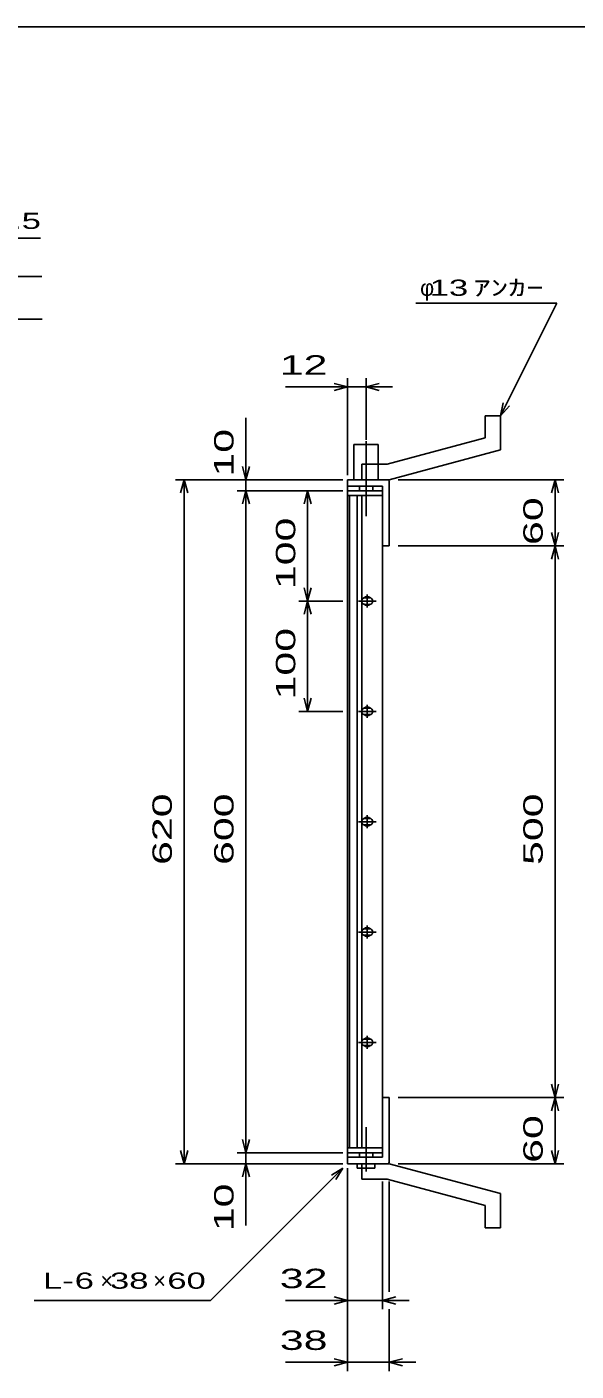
# Model space of a CAD drawing. Units: millimetres, scale not verified. Extents: x -1456 to 1379, y -1028 to 847.
# Drawn here: x -426 to 72, y -371 to 847 of the extents above; entities that cross this region are included whole.
import ezdxf
from ezdxf.enums import TextEntityAlignment as Align

# ---------------------------------------------------------------- set-up
doc = ezdxf.new("R2010")
doc.units = ezdxf.units.MM
doc.header["$LTSCALE"] = 8
doc.linetypes.add('LONG_DASHED_DOTTED', pattern=[15.25, 12, -1.5, 0.25, -1.5])
for name, color, linetype, lineweight in [('0_2', 150, 'Continuous', 25), ('16', 3, 'Continuous', 25), ('19', 6, 'Continuous', 25), ('22', 2, 'Continuous', 25)]:
    doc.layers.add(name, color=color, linetype=linetype, lineweight=lineweight)
doc.styles.add('ベクトル', font='')
doc.styles.get('ベクトル').set_extended_font_data('ベクトル')

msp = doc.modelspace()

# ---------------------------------------------------------------- linework, layer by layer
at = {"layer": '0_2'}
msp.add_line((-1388.8, 847.2), (1379.2, 847.2), dxfattribs=at)
at = {"layer": '16'}
for p, q in [((-103.4, 426.8), (-135.4, 426.8)), ((-135.4, 426.8), (-135.4, 422.3)), ((-103.4, 422.3), (-103.4, 426.8)), ((-135.4, 422.3), (-103.4, 422.3)), ((-135.4, 422.3), (-135.4, -168.7)), ((-103.4, 422.3), (-135.4, 422.3)), ((-133.4, 422.3), (-133.4, -168.7)), ((-126.4, -168.7), (-126.4, 422.3)), ((-122.4, 422.3), (-122.4, -168.7)), ((-103.4, -168.7), (-103.4, 422.3)), ((-115.4, 329.8), (-119.4, 329.8)), ((-117.4, 332.8), (-117.4, 320.8)), ((-125.4, 326.8), (-109.4, 326.8)), ((-119.4, 323.8), (-115.4, 323.8)), ((-117.4, 232.8), (-117.4, 220.8)), ((-125.4, 226.8), (-109.4, 226.8)), ((-115.4, 229.8), (-119.4, 229.8)), ((-119.4, 223.8), (-115.4, 223.8)), ((-125.4, 126.8), (-109.4, 126.8)), ((-115.4, 129.8), (-119.4, 129.8)), ((-119.4, 123.8), (-115.4, 123.8)), ((-117.4, 132.8), (-117.4, 120.8)), ((-125.4, 26.8), (-109.4, 26.8)), ((-115.4, 29.8), (-119.4, 29.8)), ((-117.4, 32.8), (-117.4, 20.8)), ((-119.4, 23.8), (-115.4, 23.8)), ((-115.4, -70.2), (-119.4, -70.2)), ((-117.4, -67.2), (-117.4, -79.2)), ((-125.4, -73.2), (-109.4, -73.2)), ((-119.4, -76.2), (-115.4, -76.2)), ((-135.4, -168.7), (-103.4, -168.7)), ((-135.4, -173.2), (-135.4, -168.7)), ((-135.4, -168.7), (-103.4, -168.7)), ((-103.4, -168.7), (-103.4, -173.2)), ((-103.4, -173.2), (-135.4, -173.2))]:
    msp.add_line(p, q, dxfattribs=at)
for centre, radius, start, end in [((-119.4, 326.8), 3, 90, 270), ((-117.4, 326.8), 4, 46.6, 133.4), ((-115.4, 326.8), 3, 270, 90), ((-117.4, 326.8), 4, 226.6, 313.4), ((-119.4, 226.8), 3, 90, 270), ((-117.4, 226.8), 4, 46.6, 133.4), ((-117.4, 226.8), 4, 226.6, 313.4), ((-115.4, 226.8), 3, 270, 90), ((-119.4, 126.8), 3, 90, 270), ((-117.4, 126.8), 4, 46.6, 133.4), ((-117.4, 126.8), 4, 226.6, 313.4), ((-115.4, 126.8), 3, 270, 90), ((-119.4, 26.8), 3, 90, 270), ((-117.4, 26.8), 4, 46.6, 133.4), ((-115.4, 26.8), 3, 270, 90), ((-117.4, 26.8), 4, 226.6, 313.4), ((-119.4, -73.2), 3, 90, 270), ((-117.4, -73.2), 4, 46.6, 133.4), ((-115.4, -73.2), 3, 270, 90), ((-117.4, -73.2), 4, 226.6, 313.4)]:
    msp.add_arc(centre, radius, start, end, dxfattribs=at)
at = {"layer": '19'}
for p, q in [((-10.4, 494.8), (3.6, 494.8)), ((-10.4, 474.8), (-10.4, 494.8)), ((3.6, 463.8), (3.6, 494.8)), ((-129.4, 436.8), (-129.4, 468.8)), ((-129.4, 468.8), (-107.4, 468.8)), ((-107.4, 468.8), (-107.4, 436.8)), ((-10.4, 474.8), (-99.4, 450.8)), ((-97.4, 436.8), (3.6, 463.8)), ((-122.4, 450.8), (-99.4, 450.8)), ((-122.4, 436.8), (-122.4, 450.8)), ((-135.4, 426.8), (-135.4, 436.8)), ((-135.4, 430.8), (-135.4, 436.8)), ((-135.4, 436.8), (-98.4, 436.8)), ((-103.4, 430.8), (-135.4, 430.8)), ((-124.4, 426.8), (-124.4, 430.8)), ((-122.4, 436.8), (-97.4, 436.8)), ((-112.4, 430.8), (-112.4, 426.8)), ((-103.4, 376.8), (-103.4, 430.8)), ((-98.4, 436.8), (-97.4, 435.8)), ((-97.4, 435.8), (-97.4, 376.8)), ((-97.4, 376.8), (-103.4, 376.8)), ((-97.4, -123.2), (-103.4, -123.2)), ((-103.4, -123.2), (-103.4, -177.2)), ((-97.4, -182.2), (-97.4, -123.2)), ((-135.4, -177.2), (-135.4, -167.2)), ((-135.4, -177.2), (-135.4, -183.2)), ((-103.4, -177.2), (-135.4, -177.2)), ((-124.4, -173.2), (-124.4, -177.2)), ((-112.4, -177.2), (-112.4, -173.2)), ((-98.4, -183.2), (-97.4, -182.2)), ((-135.4, -183.2), (-98.4, -183.2)), ((-126.4, -183.2), (-126.4, -187.2)), ((-126.4, -187.2), (-110.4, -187.2)), ((-122.4, -183.2), (-97.4, -183.2)), ((-122.4, -197.2), (-122.4, -183.2)), ((-110.4, -187.2), (-110.4, -183.2)), ((-97.4, -183.2), (3.6, -210.2)), ((-122.4, -197.2), (-99.4, -197.2)), ((-10.4, -221.2), (-99.4, -197.2)), ((3.6, -241.2), (3.6, -210.2)), ((-10.4, -241.2), (-10.4, -221.2)), ((-10.4, -241.2), (3.6, -241.2))]:
    msp.add_line(p, q, dxfattribs=at)
at = {"layer": '19', "linetype": 'LONG_DASHED_DOTTED'}
for p, q in [((-118.4, 471.8), (-118.4, 403.8)), ((-118.4, -190.2), (-118.4, -150.2))]:
    msp.add_line(p, q, dxfattribs=at)
at = {"layer": '22', "color": 4}
for p, q in [((-781.65, 655.8), (-413.65, 655.8)), ((-764.4, 620.8), (-412.4, 620.8)), ((-73.4, 596.8), (54.6, 596.8)), ((3.6, 494.8), (54.6, 596.8)), ((-748.2, 582.3), (-412.2, 582.3)), ((-135.4, 520.8), (-147.4, 524)), ((-135.4, 440.8), (-135.4, 528.8)), ((-118.4, 472.8), (-118.4, 528.8)), ((-118.4, 520.8), (-106.4, 524)), ((-191.4, 520.8), (-135.4, 520.8)), ((-147.4, 517.6), (-135.4, 520.8)), ((-135.4, 520.8), (-118.4, 520.8)), ((-106.4, 517.6), (-118.4, 520.8)), ((-118.4, 520.8), (-94.4, 520.8)), ((3.6, 494.8), (6, 506.48)), ((3.6, 494.8), (11.6, 503.6)), ((-227.4, 436.8), (-227.4, 492.8)), ((-227.4, 436.8), (-230.6, 448.8)), ((-224.2, 448.8), (-227.4, 436.8)), ((-291.4, 436.8), (-139.4, 436.8)), ((-286.6, 424.8), (-283.4, 436.8)), ((-280.2, 424.8), (-283.4, 436.8)), ((-283.4, -183.2), (-283.4, 436.8)), ((-139.4, 436.8), (-235.4, 436.8)), ((-235.4, 426.8), (-139.4, 426.8)), ((-230.6, 414.8), (-227.4, 426.8)), ((-227.4, 436.8), (-227.4, 426.8)), ((-224.2, 414.8), (-227.4, 426.8)), ((-227.4, -173.2), (-227.4, 426.8)), ((-139.4, 426.8), (-179.4, 426.8)), ((-171.4, 426.8), (-174.6, 414.8)), ((-168.2, 414.8), (-171.4, 426.8)), ((-171.4, 426.8), (-171.4, 326.8)), ((-89.4, 436.8), (61, 436.8)), ((49.8, 424.8), (53, 436.8)), ((56.2, 424.8), (53, 436.8)), ((53, 376.8), (53, 436.8)), ((53, 376.8), (49.8, 388.8)), ((53, 376.8), (56.2, 388.8)), ((-89.4, 376.8), (61, 376.8)), ((49.8, 364.8), (53, 376.8)), ((56.2, 364.8), (53, 376.8)), ((53, -123.2), (53, 376.8)), ((-171.4, 326.8), (-174.6, 338.8)), ((-168.2, 338.8), (-171.4, 326.8)), ((-179.4, 326.8), (-139.4, 326.8)), ((-171.4, 326.8), (-174.6, 314.8)), ((-168.2, 314.8), (-171.4, 326.8)), ((-171.4, 326.8), (-171.4, 226.8)), ((-171.4, 226.8), (-174.6, 238.8)), ((-168.2, 238.8), (-171.4, 226.8)), ((-179.4, 226.8), (-139.4, 226.8)), ((53, -123.2), (49.8, -111.2)), ((53, -123.2), (56.2, -111.2)), ((-89.4, -123.2), (61, -123.2)), ((49.8, -135.2), (53, -123.2)), ((56.2, -135.2), (53, -123.2)), ((53, -183.2), (53, -123.2)), ((-227.4, -173.2), (-230.6, -161.2)), ((-227.4, -173.2), (-224.2, -161.2)), ((-283.4, -183.2), (-286.6, -171.2)), ((-283.4, -183.2), (-280.2, -171.2)), ((-235.4, -173.2), (-139.4, -173.2)), ((-227.4, -183.2), (-227.4, -173.2)), ((53, -183.2), (49.8, -171.2)), ((53, -183.2), (56.2, -171.2)), ((-291.4, -183.2), (-139.4, -183.2)), ((-259.4, -307.2), (-139.4, -187.2)), ((-235.4, -183.2), (-139.4, -183.2)), ((-230.6, -195.2), (-227.4, -183.2)), ((-224.2, -195.2), (-227.4, -183.2)), ((-227.4, -239.2), (-227.4, -183.2)), ((-149.8, -193.6), (-139.4, -187.2)), ((-145.8, -197.6), (-139.4, -187.2)), ((-135.4, -315.2), (-135.4, -187.2)), ((-135.4, -371.2), (-135.4, -187.2)), ((-89.4, -183.2), (61, -183.2)), ((-103.4, -315.2), (-103.4, -199.4)), ((-97.4, -299.2), (-97.4, -199.4)), ((-135.4, -307.2), (-147.4, -304)), ((-103.4, -307.2), (-91.4, -304)), ((-419.4, -307.2), (-259.4, -307.2)), ((-191.4, -307.2), (-135.4, -307.2)), ((-147.4, -310.4), (-135.4, -307.2)), ((-135.4, -307.2), (-103.4, -307.2)), ((-91.4, -310.4), (-103.4, -307.2)), ((-103.4, -307.2), (-79.4, -307.2)), ((-97.4, -371.2), (-97.4, -315.2)), ((-191.4, -363.2), (-135.4, -363.2)), ((-135.4, -363.2), (-147.4, -360)), ((-147.4, -366.4), (-135.4, -363.2)), ((-135.4, -363.2), (-97.4, -363.2)), ((-97.4, -363.2), (-85.4, -360)), ((-85.4, -366.4), (-97.4, -363.2)), ((-97.4, -363.2), (-73.4, -363.2))]:
    msp.add_line(p, q, dxfattribs=at)

# ---------------------------------------------------------------- texts
at = {"layer": '22', "style": 'ベクトル'}
for s, height, width, p in [(' 4.5 ', 14.66, 1.6, (-465.65, 671.4)), (' 13 ', 14.66, 1.6, (-69.4, 610.8)), ('ｱﾝｶｰ', 14.66, 1.6, (-21.4, 610.8)), (' 12 ', 17.6, 1.65, (-207.4, 540.8)), (' 32 ', 17.6, 1.65, (-207.4, -287.2)), ('L-', 14.66, 1.6, (-411.4, -289.2)), (' 6 ', 14.66, 1.6, (-391.4, -289.2)), (' 38 ', 14.66, 1.6, (-359.4, -289.2)), (' 60 ', 14.66, 1.6, (-307.4, -289.2)), (' 38 ', 17.6, 1.65, (-207.4, -343.2))]:
    msp.add_text(s, height=height, dxfattribs=dict(at, width=width)).set_placement(p, align=Align.MIDDLE_LEFT)
for s, p in [('φ', (-69.4, 610.8)), ('×', (-359.4, -289.2)), ('×', (-311.4, -289.2))]:
    msp.add_text(s, height=14.66, dxfattribs=at).set_placement(p, align=Align.MIDDLE_LEFT)
at = {"layer": '22', "style": 'ベクトル', "width": 1.65}
for s, p in [(' 10 ', (-247.4, 428.8)), (' 60 ', (33, 366.8)), (' 100 ', (-191.4, 326.8)), (' 100 ', (-191.4, 226.8)), (' 620 ', (-303.4, 76.8)), (' 600 ', (-247.4, 76.8)), (' 500 ', (33, 76.8)), (' 60 ', (33, -193.2)), (' 10 ', (-247.4, -255.2))]:
    msp.add_text(s, height=17.6, rotation=90, dxfattribs=at).set_placement(p, align=Align.MIDDLE_LEFT)

doc.saveas('drawing.dxf')
